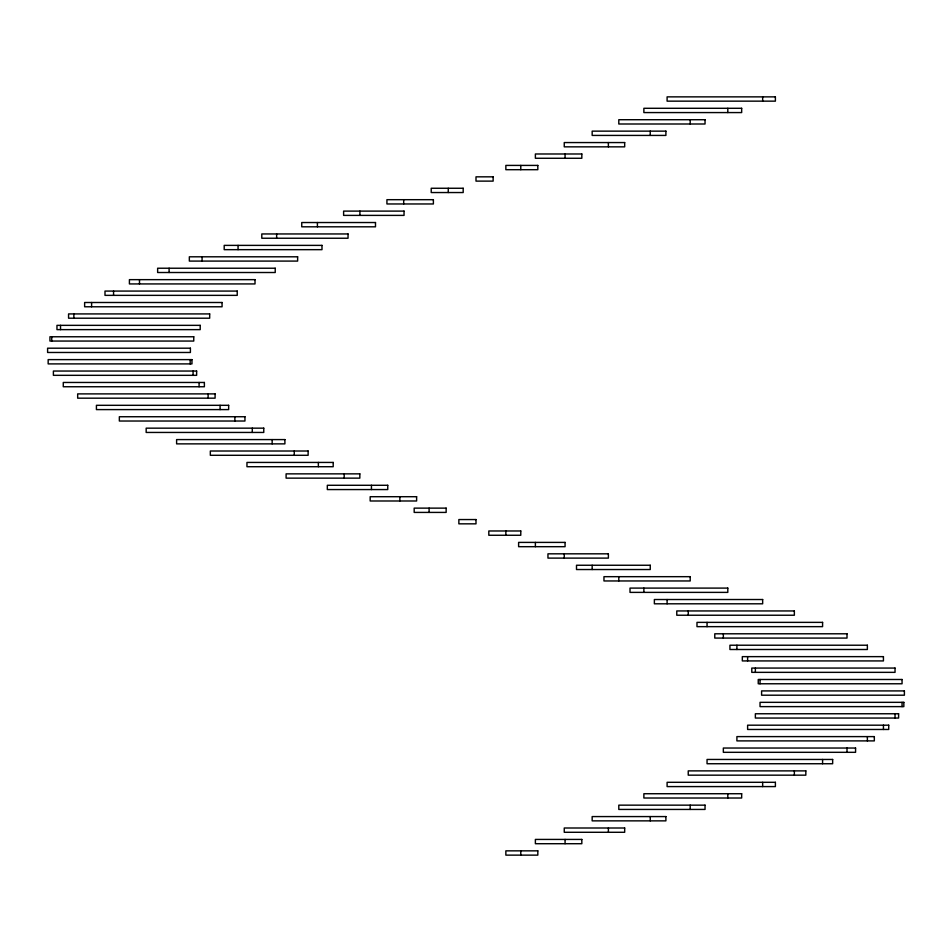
<?xml version="1.0" encoding="UTF-8"?>
<svg xmlns="http://www.w3.org/2000/svg" width="952" height="952" viewBox="0 0 952 952"><rect width="100%" height="100%" fill="white"/><g stroke="black" fill="none" stroke-linecap="round" stroke-linejoin="round"><path stroke-width="1.43" d="M902.056 702.338L902.056 706.622M895.035 713.762L895.035 718.046M883.432 725.186L883.432 729.47M867.367 736.61L867.367 740.894M847.006 748.034L847.006 752.318M822.587 759.458L822.587 763.742M794.361 770.882L794.361 775.166M762.659 96.866L762.659 101.15M762.659 782.306L762.659 786.59M760.041 679.49L760.041 683.774M755.364 668.066L755.364 672.35M747.617 656.642L747.617 660.926M736.907 645.218L736.907 649.502M727.804 108.29L727.804 112.574M727.804 793.73L727.804 798.014M723.341 633.794L723.341 638.078M707.05 622.37L707.05 626.654M690.2 119.714L690.2 123.998M690.2 805.154L690.2 809.438M688.248 610.946L688.248 615.23M667.102 599.522L667.102 603.806M650.24 131.138L650.24 135.422M650.252 816.578L650.252 820.862M643.873 588.098L643.873 592.382M618.8 576.674L618.8 580.958M608.376 142.562L608.376 146.846M608.387 828.002L608.387 832.286M592.168 565.25L592.168 569.534M565.072 153.986L565.072 158.27M565.072 839.426L565.072 843.71M564.25 553.826L564.25 558.11M535.381 542.402L535.381 546.686M520.78 165.41L520.78 169.694M520.78 850.85L520.78 855.134M505.857 530.978L505.857 535.262M448.261 188.258L448.261 192.542M429.102 508.13L429.102 512.414M403.696 199.682L403.696 203.966M399.864 496.706L399.864 500.99M371.447 485.282L371.447 489.566M359.915 211.106L359.915 215.39M344.184 473.858L344.184 478.142M318.361 462.434L318.361 466.718M317.409 222.53L317.409 226.814M294.263 451.01L294.263 455.294M276.639 233.954L276.639 238.238M272.165 439.586L272.165 443.87M252.292 428.162L252.292 432.446M238.06 245.378L238.06 249.662M234.87 416.738L234.87 421.022M220.09 405.314L220.09 409.598M208.119 393.89L208.119 398.174M202.074 256.802L202.074 261.086M199.087 382.466L199.087 386.75M193.077 371.042L193.077 375.326M190.174 359.618L190.174 363.902M169.099 268.226L169.099 272.51M139.492 279.65L139.492 283.934M113.562 291.074L113.562 295.358M91.606 302.498L91.606 306.782M73.863 313.922L73.863 318.206M60.523 325.346L60.523 329.63M51.741 336.77L51.741 341.054M775.392 96.866L667.102 96.866L667.102 101.15L775.392 101.15L775.392 96.866M741.668 108.29L643.873 108.29L643.873 112.574L741.668 112.574L741.668 108.29M705.039 119.714L618.8 119.714L618.8 123.998L705.039 123.998L705.039 119.714M665.9 131.138L592.168 131.138L592.168 135.422L665.9 135.422L665.9 131.138M624.679 142.562L564.25 142.562L564.25 146.846L624.679 146.846L624.679 142.562M581.827 153.986L535.381 153.986L535.381 158.27L581.827 158.27L581.827 153.986M537.82 165.41L505.857 165.41L505.857 169.694L537.82 169.694L537.82 165.41M493.136 176.834L476 176.834L476 181.118L493.136 181.118L493.136 176.834M463.184 188.258L431.22 188.258L431.22 192.542L463.184 192.542L463.184 188.258M433.386 199.682L386.928 199.682L386.928 203.966L433.386 203.966L433.386 199.682M404.041 211.106L343.613 211.106L343.613 215.39L404.041 215.39L404.041 211.106M375.493 222.53L301.748 222.53L301.748 226.814L375.493 226.814L375.493 222.53M348.039 233.954L261.8 233.954L261.8 238.238L348.039 238.238L348.039 233.954M321.99 245.378L224.196 245.378L224.196 249.662L321.99 249.662L321.99 245.378M297.631 256.802L189.341 256.802L189.341 261.086L297.631 261.086L297.631 256.802M275.223 268.226L157.639 268.226L157.639 272.51L275.223 272.51L275.223 268.226M255.017 279.65L129.412 279.65L129.412 283.934L255.017 283.934L255.017 279.65M237.226 291.074L104.994 291.074L104.994 295.358L237.226 295.358L237.226 291.074M222.066 302.498L84.633 302.498L84.633 306.782L222.066 306.782L222.066 302.498M209.678 313.922L68.568 313.922L68.568 318.206L209.678 318.206L209.678 313.922M200.206 325.346L56.965 325.346L56.965 329.63L200.206 329.63L200.206 325.346M193.756 336.77L49.944 336.77L49.944 341.054L193.756 341.054L193.756 336.77M190.4 348.194L47.6 348.194L47.6 352.478L190.4 352.478L190.4 348.194M191.959 359.618L48.159 359.618L48.159 363.902L191.959 363.902L191.959 359.618M196.636 371.042L53.395 371.042L53.395 375.326L196.636 375.326L196.636 371.042M204.382 382.466L63.272 382.466L63.272 386.75L204.382 386.75L204.382 382.466M215.093 393.89L77.671 393.89L77.671 398.174L215.093 398.174L215.093 393.89M228.659 405.314L96.426 405.314L96.426 409.598L228.659 409.598L228.659 405.314M244.95 416.738L119.345 416.738L119.345 421.022L244.95 421.022L244.95 416.738M263.764 428.162L146.168 428.162L146.168 432.446L263.764 432.446L263.764 428.162M284.898 439.586L176.608 439.586L176.608 443.87L284.898 443.87L284.898 439.586M308.127 451.01L210.332 451.01L210.332 455.294L308.127 455.294L308.127 451.01M333.2 462.434L246.961 462.434L246.961 466.718L333.2 466.718L333.2 462.434M359.832 473.858L286.1 473.858L286.1 478.142L359.832 478.142L359.832 473.858M387.75 485.282L327.321 485.282L327.321 489.566L387.75 489.566L387.75 485.282M416.619 496.706L370.173 496.706L370.173 500.99L416.619 500.99L416.619 496.706M446.143 508.13L414.18 508.13L414.18 512.414L446.143 512.414L446.143 508.13M476 519.554L458.864 519.554L458.864 523.838L476 523.838L476 519.554M520.78 530.978L488.816 530.978L488.816 535.262L520.78 535.262L520.78 530.978M565.072 542.402L518.614 542.402L518.614 546.686L565.072 546.686L565.072 542.402M608.387 553.826L547.959 553.826L547.959 558.11L608.387 558.11L608.387 553.826M650.252 565.25L576.507 565.25L576.507 569.534L650.252 569.534L650.252 565.25M690.2 576.674L603.961 576.674L603.961 580.958L690.2 580.958L690.2 576.674M727.804 588.098L630.01 588.098L630.01 592.382L727.804 592.382L727.804 588.098M762.659 599.522L654.369 599.522L654.369 603.806L762.659 603.806L762.659 599.522M794.361 610.946L676.777 610.946L676.777 615.23L794.361 615.23L794.361 610.946M822.587 622.37L696.983 622.37L696.983 626.654L822.587 626.654L822.587 622.37M847.006 633.794L714.773 633.794L714.773 638.078L847.006 638.078L847.006 633.794M867.367 645.218L729.934 645.218L729.934 649.502L867.367 649.502L867.367 645.218M883.432 656.642L742.322 656.642L742.322 660.926L883.432 660.926L883.432 656.642M895.035 668.066L751.794 668.066L751.794 672.35L895.035 672.35L895.035 668.066M902.056 679.49L758.244 679.49L758.244 683.774L902.056 683.774L902.056 679.49M904.4 690.914L761.6 690.914L761.6 695.198L904.4 695.198L904.4 690.914M903.841 702.338L760.041 702.338L760.041 706.622L903.841 706.622L903.841 702.338M898.605 713.762L755.364 713.762L755.364 718.046L898.605 718.046L898.605 713.762M888.728 725.186L747.617 725.186L747.617 729.47L888.728 729.47L888.728 725.186M874.329 736.61L736.907 736.61L736.907 740.894L874.329 740.894L874.329 736.61M855.574 748.034L723.341 748.034L723.341 752.318L855.574 752.318L855.574 748.034M832.655 759.458L707.05 759.458L707.05 763.742L832.655 763.742L832.655 759.458M805.832 770.882L688.236 770.882L688.236 775.166L805.832 775.166L805.832 770.882M775.392 782.306L667.102 782.306L667.102 786.59L775.392 786.59L775.392 782.306M741.668 793.73L643.873 793.73L643.873 798.014L741.668 798.014L741.668 793.73M705.039 805.154L618.8 805.154L618.8 809.438L705.039 809.438L705.039 805.154M665.9 816.578L592.168 816.578L592.168 820.862L665.9 820.862L665.9 816.578M624.679 828.002L564.25 828.002L564.25 832.286L624.679 832.286L624.679 828.002M581.827 839.426L535.381 839.426L535.381 843.71L581.827 843.71L581.827 839.426M537.82 850.85L505.857 850.85L505.857 855.134L537.82 855.134L537.82 850.85"/></g></svg>
